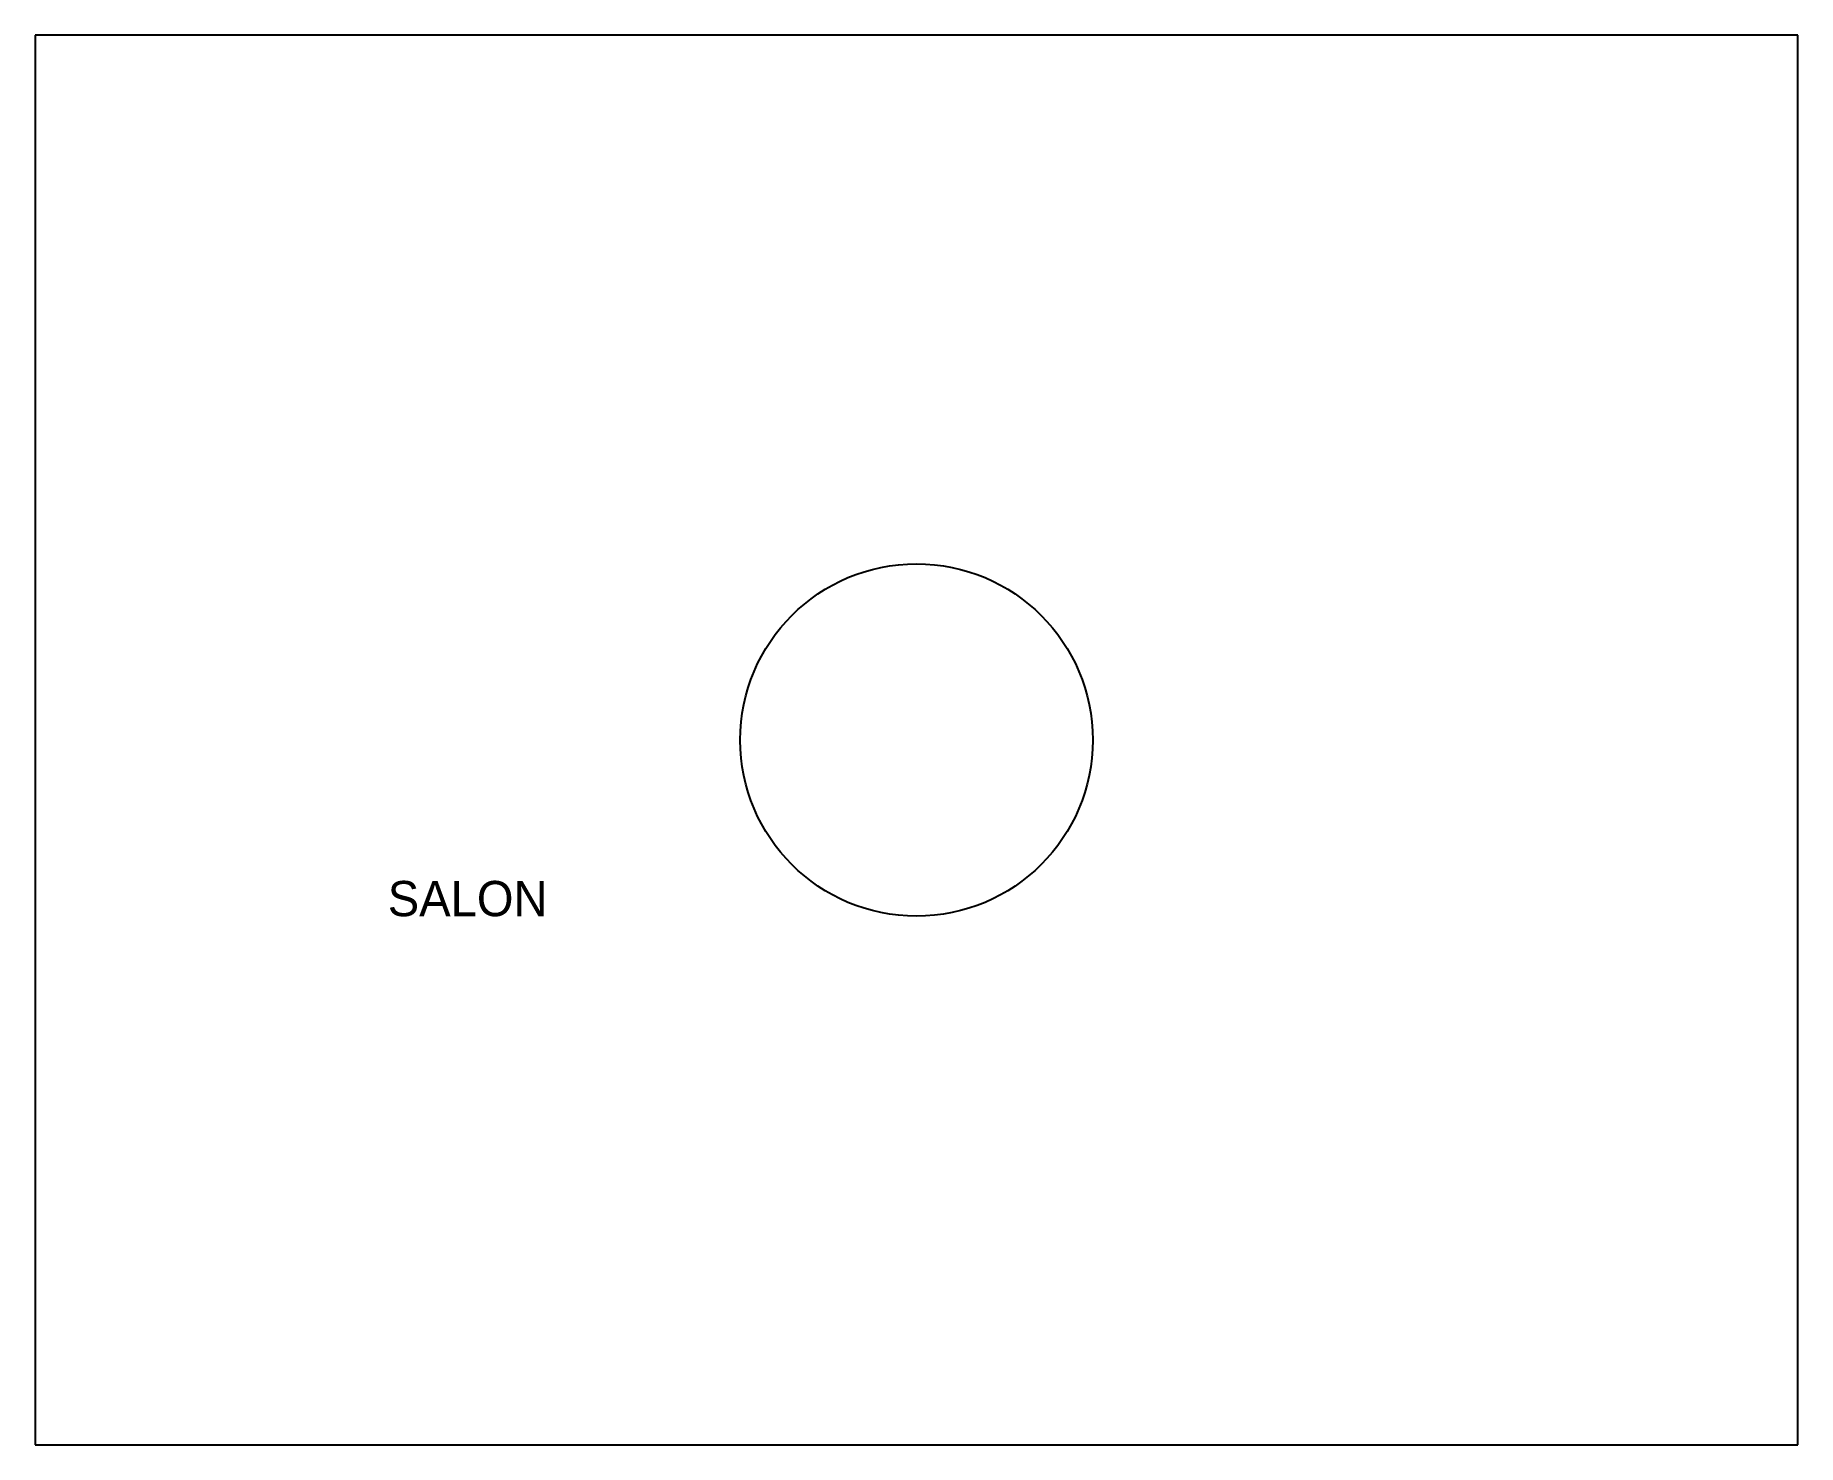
# Model space of a CAD drawing. Header units: millimetres. Extents: x 0 to 10, y 0 to 8.
import ezdxf

# ---------------------------------------------------------------- set-up
doc = ezdxf.new("R2010")
doc.units = ezdxf.units.MM
doc.layers.get('0').update_dxf_attribs({"linetype": 'CONTINUOUS'})
doc.layers.add('WALLS', color=7, linetype='CONTINUOUS')

msp = doc.modelspace()

# ---------------------------------------------------------------- linework, layer by layer
at = {"layer": 'WALLS'}
for p, q in [((10, 8), (0, 8)), ((0, 8), (0, 0)), ((10, 0), (10, 8)), ((0, 0), (10, 0))]:
    msp.add_line(p, q, dxfattribs=at)
msp.add_circle((5, 4), 1, dxfattribs=at)

# ---------------------------------------------------------------- texts
msp.add_text('SALON', height=0.2).set_placement((2, 3))

doc.saveas('drawing.dxf')
